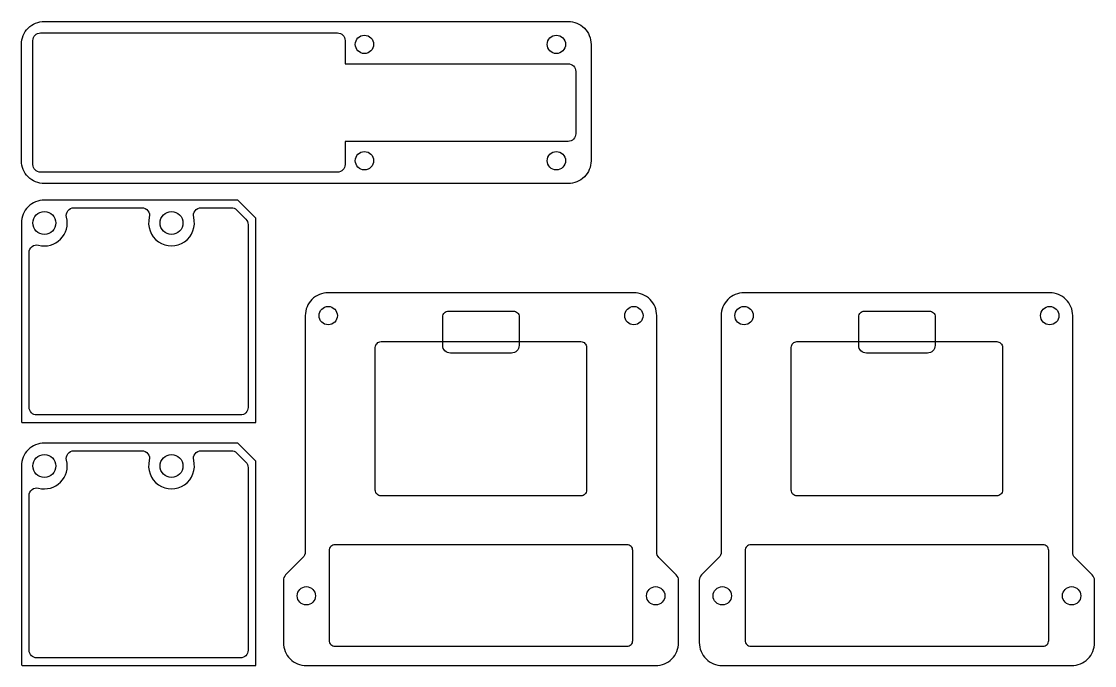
# Model space of a CAD drawing. Header units: inches. Extents: x 0 to 140, y 0 to 84.
import ezdxf

# ---------------------------------------------------------------- set-up
doc = ezdxf.new("R2010")
doc.units = ezdxf.units.IN
doc.header["$MEASUREMENT"] = 0
for name, color, linetype in [('4段目', 71, 'Continuous'), ('基板', 4, 'Continuous'), ('部品', 2, 'Continuous')]:
    doc.layers.add(name, color=color, linetype=linetype)

msp = doc.modelspace()

# ---------------------------------------------------------------- linework, layer by layer
for points in [[(16.73, 58.7, 1.290994), (22.54, 58.7, -0.490314), (23.51, 59.95), (27.45, 59.95, -0.198912), (28.16, 59.66), (29.37, 58.45, -0.198912), (29.66, 57.74), (29.66, 33.81, -0.414214), (28.66, 32.81), (2, 32.81, -0.414214), (1, 33.81), (1, 54.08, -0.490314), (2.25, 55.04, 0.571287), (5.9, 58.7, -0.490314), (6.87, 59.95), (15.76, 59.95, -0.490314)], [(16.73, 26.88, 1.290994), (22.54, 26.88, -0.490314), (23.51, 28.13), (27.45, 28.13, -0.198912), (28.16, 27.84), (29.37, 26.63, -0.198912), (29.66, 25.93), (29.66, 2, -0.414214), (28.66, 1), (2, 1, -0.414214), (1, 2), (1, 22.26, -0.490314), (2.25, 23.23, 0.571287), (5.9, 26.88, -0.490314), (6.87, 28.13), (15.76, 28.13, -0.490314)]]:
    msp.add_lwpolyline(points, format="xyb", close=True)
at = {"layer": '4段目'}
for points in [[(83.14, 14.85), (83.14, 45.82, 0.414214), (80.14, 48.82), (40.14, 48.82, 0.414214), (37.14, 45.82), (37.14, 14.85, -0.198912), (36.84, 14.14), (34.57, 11.87, 0.198912), (34.28, 11.16), (34.28, 8.57), (34.28, 3, 0.414214), (37.28, 0), (83, 0, 0.414214), (86, 3), (86, 11.16, 0.198912), (85.7, 11.87), (83.43, 14.14, -0.198912)], [(137.57, 14.85), (137.57, 45.82, 0.414214), (134.57, 48.82), (94.57, 48.82, 0.414214), (91.57, 45.82), (91.57, 14.85, -0.198912), (91.28, 14.14), (89, 11.87, 0.198912), (88.71, 11.16), (88.71, 8.57), (88.71, 3, 0.414214), (91.71, 0), (137.43, 0, 0.414214), (140.43, 3), (140.43, 11.16, 0.198912), (140.14, 11.87), (137.86, 14.14, -0.198912)], [(55.13, 41.91), (55.13, 41.91), (55.13, 45.66, -0.414214), (55.88, 46.41), (64.38, 46.41, -0.414214), (65.13, 45.66), (65.13, 41.91, -0.414214), (64.13, 40.91), (56.13, 40.91, -0.414214)], [(109.57, 41.91), (109.57, 41.91), (109.57, 45.66, -0.414214), (110.32, 46.41), (118.82, 46.41, -0.414214), (119.57, 45.66), (119.57, 41.91, -0.414214), (118.57, 40.91), (110.57, 40.91, -0.414214)], [(60.13, 42.41), (73.21, 42.41, -0.414214), (73.96, 41.66), (73.96, 22.96, -0.414214), (73.21, 22.21), (60.13, 22.21), (47.06, 22.21, -0.414214), (46.31, 22.96), (46.31, 41.66, -0.414214), (47.06, 42.41)], [(114.57, 42.41), (127.64, 42.41, -0.414214), (128.39, 41.66), (128.39, 22.96, -0.414214), (127.64, 22.21), (114.57, 22.21), (101.49, 22.21, -0.414214), (100.74, 22.96), (100.74, 41.66, -0.414214), (101.49, 42.41)], [(60.14, 2.53), (79.25, 2.53, 0.414214), (80, 3.28), (80, 15.07, 0.414214), (79.25, 15.82), (60.14, 15.82), (41.02, 15.82, 0.414214), (40.27, 15.07), (40.27, 3.28, 0.414214), (41.02, 2.53)], [(114.57, 2.53), (133.69, 2.53, 0.414214), (134.44, 3.28), (134.44, 15.07, 0.414214), (133.69, 15.82), (114.57, 15.82), (95.45, 15.82, 0.414214), (94.7, 15.07), (94.7, 3.28, 0.414214), (95.45, 2.53)]]:
    msp.add_lwpolyline(points, format="xyb", close=True, dxfattribs=at)
for centre in [(40.14, 45.82), (80.14, 45.82), (94.57, 45.82), (134.57, 45.82), (37.28, 9.13), (83, 9.13), (91.71, 9.13), (137.43, 9.13)]:
    msp.add_circle(centre, 1.2, dxfattribs=at)
at = {"layer": '基板'}
for points in [[(0, 31.91), (0.03, 31.84), (0.1, 31.81), (30.66, 31.81), (30.66, 58.57), (28.31, 60.92), (28.24, 60.95), (3, 60.95, 0.414214), (0, 57.95)], [(0, 0.1), (0.03, 0.03), (0.1, 0), (30.66, 0), (30.66, 26.75), (28.31, 29.11), (28.24, 29.13), (3, 29.13, 0.414214), (0, 26.13)]]:
    msp.add_lwpolyline(points, format="xyb", close=True, dxfattribs=at)
for centre in [(3, 57.95), (19.64, 57.95), (3, 26.13), (19.64, 26.13)]:
    msp.add_circle(centre, 1.5, dxfattribs=at)
at = {"layer": '部品'}
for points in [[(0, 73.72), (0, 81.34, -0.414214), (3, 84.34), (71.54, 84.34, -0.414214), (74.54, 81.34), (74.54, 73.72), (74.54, 66.1, -0.414214), (71.54, 63.1), (3, 63.1, -0.414214), (0, 66.1)], [(1.5, 73.72), (1.5, 81.84, -0.414214), (2.5, 82.84), (41.35, 82.84, -0.414214), (42.35, 81.84), (42.35, 78.8), (71.54, 78.8, -0.414214), (72.54, 77.8), (72.54, 69.64, -0.414214), (71.54, 68.64), (42.35, 68.64), (42.35, 65.6, -0.414214), (41.35, 64.6), (2.5, 64.6, -0.414214), (1.5, 65.6)]]:
    msp.add_lwpolyline(points, format="xyb", close=True, dxfattribs=at)
for centre in [(44.89, 81.34), (70, 81.34), (44.89, 66.1), (70, 66.1)]:
    msp.add_circle(centre, 1.2, dxfattribs=at)

doc.saveas('drawing.dxf')
